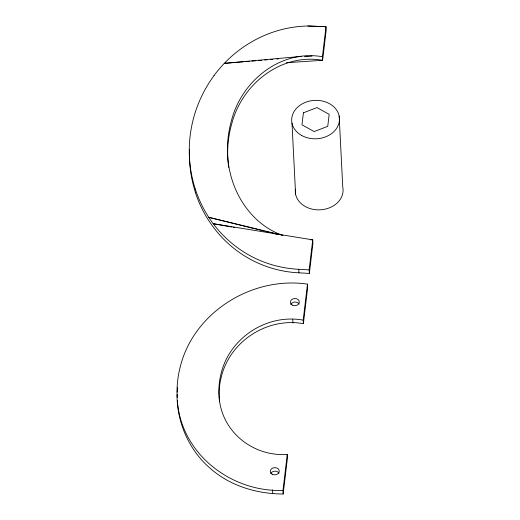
<?xml version="1.0" encoding="UTF-8"?>
<svg xmlns="http://www.w3.org/2000/svg" width="520" height="520" viewBox="0 0 520 520"><rect width="100%" height="100%" fill="white"/><g stroke="black" fill="none" stroke-linecap="round" stroke-linejoin="round"><path stroke-width="0.78" d="M286.403 62.732L322.615 60.288L322.433 56.732L326.001 26.715L307.873 26A115.694 113.88 -42.1 0 0 277.322 30.778C252.07 38.272 229.645 54.379 214.025 75.537M219.056 395.161A106.34 85.481 -2.9 0 1 221.136 377.624C229.431 341.588 266.975 317.005 303.381 323.681L307.651 287.697L307.469 284.141C252.35 275.977 193.7 312.104 180.219 366.938A153.335 123.26 -2.9 0 0 177.021 393.861C176.748 421.896 188.754 449.852 210.073 468.215C229.989 485.934 256.822 493.916 283.159 494L282.978 490.445L287.248 454.46C252.609 456.788 220.903 431.229 219.056 395.987M303.381 323.681L303.199 320.125L307.469 284.141M195.436 192.654C203.45 217.321 219.667 239.285 241.234 253.76A115.206 113.399 -42.1 0 0 298.928 272.831L309.348 273.423L309.166 269.874L312.728 239.85L213.167 223.685C205.387 213.213 199.342 201.487 195.254 189.098M283.159 494L287.43 458.016L287.248 454.46M309.348 273.423L312.91 243.406L312.728 239.85L310.329 239.714M322.433 56.732C280.722 49.355 241.806 80.698 231.595 120.101A104.429 102.648 69.3 0 0 227.675 155.649C229.365 189.222 249.411 223.256 281.899 235.079M301.6 56.375L224.269 63.362L243.698 61.763M304.414 56.764L312.019 56.121M245.317 61.633L249.359 61.295M251.791 61.1L255.84 60.762M258.264 60.567L261.508 60.294M264.745 60.027L267.169 59.833M270.413 59.566L272.838 59.364M276.887 59.033L278.506 58.897M303.199 320.125C266.799 313.45 229.249 338.032 220.961 374.075A106.34 85.481 -2.9 0 0 218.875 391.612L219.472 401.707M307.873 26L326.001 26.715L326.177 30.271L322.615 60.288C280.904 52.91 241.989 84.247 231.777 123.656A104.429 102.648 69.3 0 0 227.858 159.198L228.326 164.411M228.358 226.415L213.167 223.685C220.942 233.974 230.38 242.977 241.059 250.205A115.206 113.399 -42.1 0 0 298.753 269.282L309.166 269.874M177.372 400.589C180.973 453.869 231.16 492.297 282.978 490.445M229.957 226.707L231.556 226.993M233.155 227.279L234.754 227.565M282.913 235.326L208.708 217.308L257.966 229.522M259.526 229.911L264.219 231.075M265.785 231.458L270.471 232.622M272.038 233.012L276.731 234.175M228.501 165.893L228.716 167.362M306.813 56.05L306.839 56.563M339.157 115.966L342.758 187.025A23.92 19.227 -2.9 0 1 320.021 209.839A23.92 19.227 -2.9 0 1 295.373 189.222M291.993 123.181L295.594 194.239M298.753 269.256L298.935 272.805M292.786 319.507L292.968 323.063M272.565 489.834L272.747 493.382M177.203 397.416A153.335 123.26 -2.9 0 1 177.197 394.413M177.249 392.158A153.335 123.26 -2.9 0 1 177.508 387.654M290.829 304.486A4.485 3.607 -2.9 0 1 294.873 302.068A4.485 3.607 -2.9 0 1 299.111 304.096M270.751 473.61A4.485 3.607 -2.9 0 1 274.794 471.192A4.485 3.607 -2.9 0 1 279.032 473.219M195.494 192.634A126.295 124.319 -42.1 0 1 189.52 149.689M195.319 189.078A126.295 124.319 -42.1 0 1 214.071 75.569M303.407 112.814L301.983 124.813L314.151 131.573L327.75 126.334L329.173 114.341L316.999 107.581L303.407 112.814M272.168 474.227A4.485 3.607 -2.9 0 0 279.233 471.504A4.485 3.607 -2.9 0 0 272.909 467.994A4.485 3.607 -2.9 0 0 272.168 474.227M292.253 305.103A4.485 3.607 -2.9 0 0 299.312 302.38A4.485 3.607 -2.9 0 0 292.988 298.87A4.485 3.607 -2.9 0 0 292.253 305.103M301.704 135.493A23.92 19.227 -2.9 0 0 339.378 120.984A23.92 19.227 -2.9 0 0 305.65 102.252A23.92 19.227 -2.9 0 0 301.704 135.493"/></g></svg>
